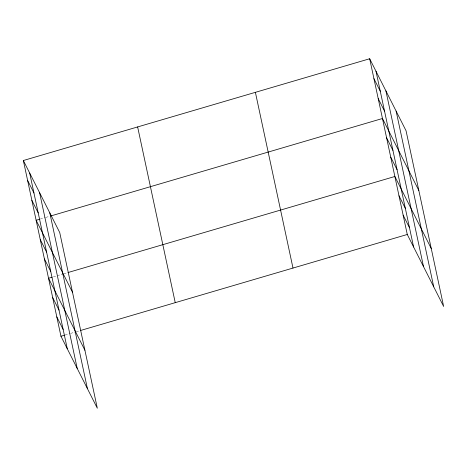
<?xml version="1.0" encoding="UTF-8"?>
<svg xmlns="http://www.w3.org/2000/svg" width="467" height="467" viewBox="0 0 467 467"><rect width="100%" height="100%" fill="white"/><g stroke="black" fill="none" stroke-linecap="round" stroke-linejoin="round"><path stroke-width="0.35" stroke-dasharray="2.33 1.75" d="M40.314 219.035L45.194 217.604M45.889 217.4L49.374 216.373M53.419 276.82L63.179 273.954M63.874 273.75L68.054 272.524M65.135 335.014L70.009 333.584M70.71 333.38L75.584 331.944M76.284 331.739L79.769 330.718"/><path stroke-width="0.7" d="M23.35 160.52L59.723 232.525L97.323 408.251L60.949 336.246L23.35 160.52L369.677 58.749L406.051 130.754L443.65 306.48L407.277 234.475L369.677 58.749M39.619 219.245L36.134 220.266L72.508 292.272M50.769 215.964L382.461 118.495L418.835 190.501M52.03 277.235L48.545 278.256L84.918 350.262M68.054 272.524L394.872 176.485L431.239 248.491M60.949 336.246L64.434 335.218M80.464 330.513L407.277 234.475M373.939 78.666L380.272 91.205M378.2 98.584L384.534 111.123M386.594 137.829L392.928 150.368M390.733 157.157L397.067 169.696M399.005 195.819L405.338 208.358M403.144 215.147L409.477 227.686M27.611 180.437L33.945 192.976M31.873 200.349L38.206 212.888M40.273 239.594L46.607 252.133M44.406 258.928L50.74 271.467M52.678 297.584L59.011 310.123M56.816 316.918L63.15 329.457M396.133 111.128L433.738 286.855M385.923 90.913L423.522 266.639M376.011 71.288L413.61 247.014M255.391 92.332L292.99 268.058M137.637 126.936L175.242 302.663M49.811 212.899L87.411 388.626M39.596 192.684L77.201 368.41M29.684 173.059L67.283 348.785"/></g></svg>
